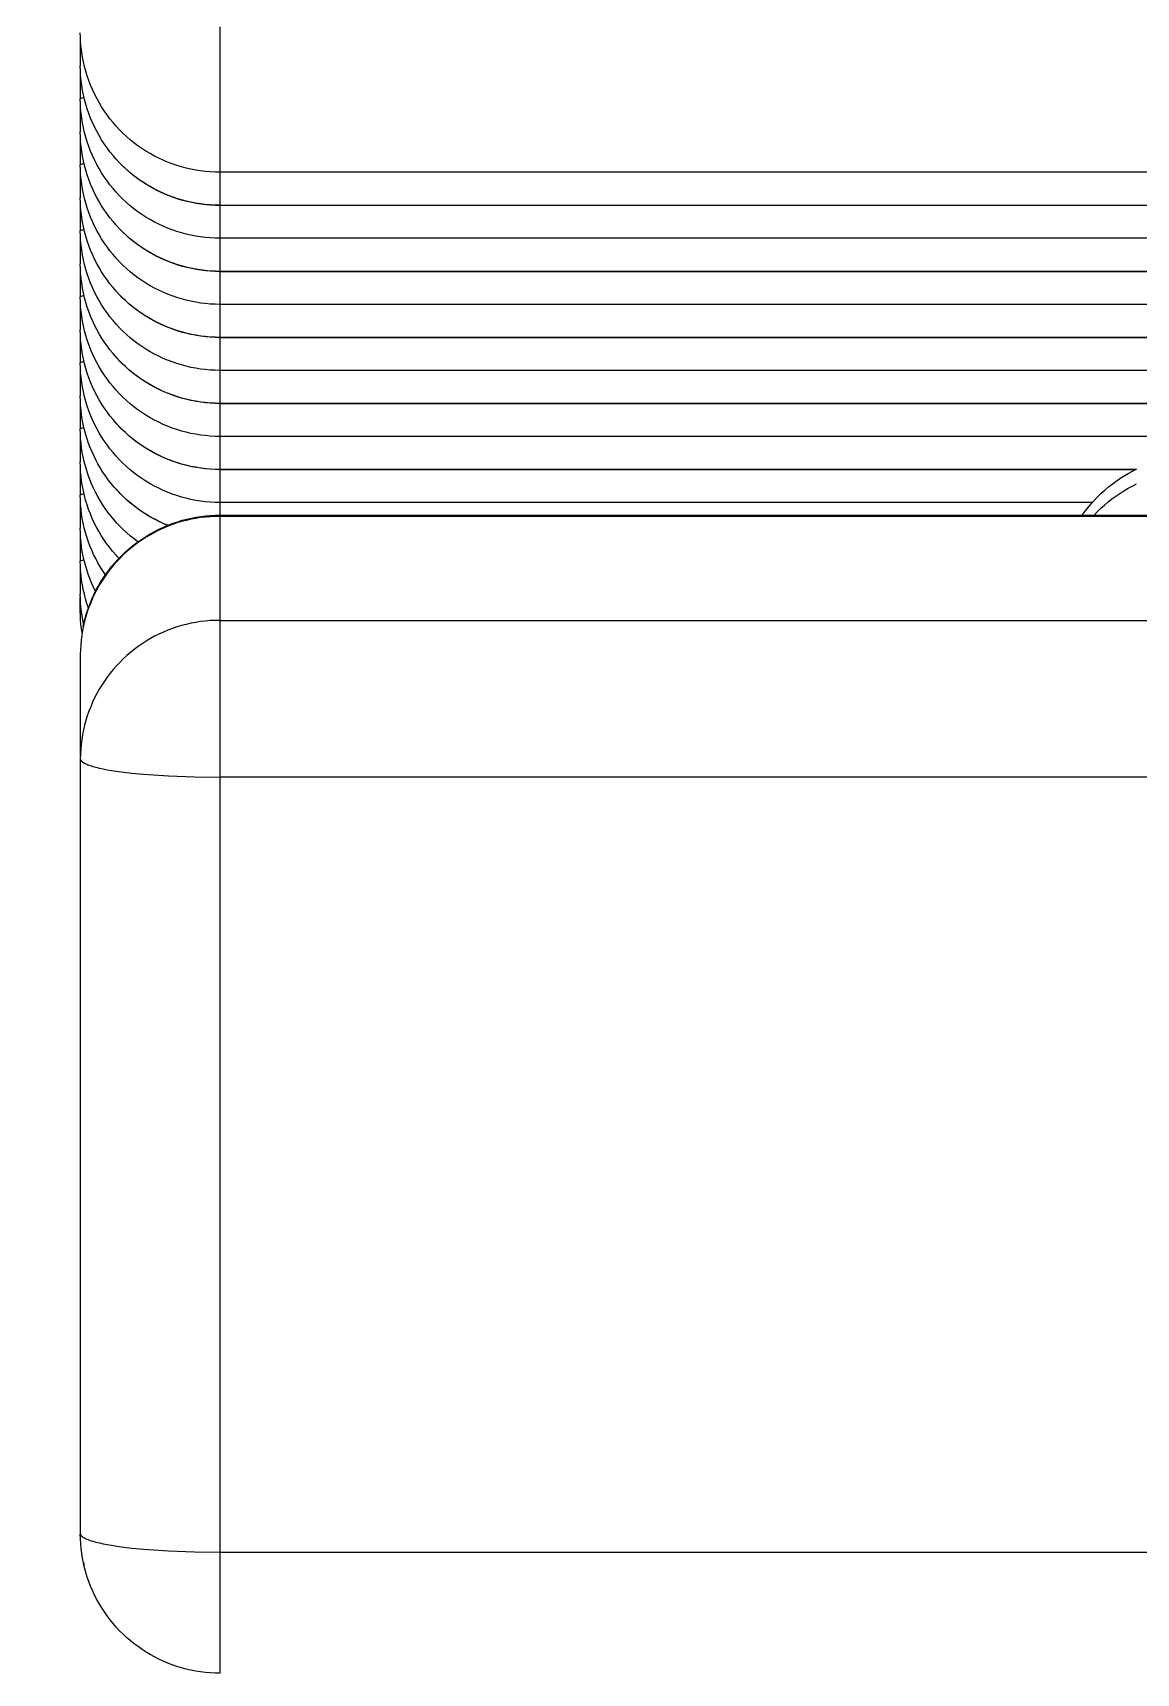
# Model space of a CAD drawing. Header units: millimetres. Extents: x -30 to 4992, y -440 to 3111.
# Drawn here: x 141.3 to 180.8, y 3018.9 to 3077.7 of the extents above; entities that cross this region are included whole.
import ezdxf

# ---------------------------------------------------------------- set-up
doc = ezdxf.new("R2010")
doc.units = ezdxf.units.MM
doc.layers.add('ZANO_R', color=7, linetype='Continuous', lineweight=0)
doc.layers.add('ZANO_W', color=1, linetype='Continuous', lineweight=0)
doc.styles.add('Arial', font='arial.ttf')
doc.styles.get("Standard").update_dxf_attribs({"font": 'ARIALUNI.TTF'})
doc.dimstyles.new('pl i ang', dxfattribs={"dimtxt": 50, "dimasz": 50, "dimexe": 1.25, "dimexo": 0.625, "dimgap": 10, "dimtad": 1, "dimtoh": 1, "dimtxsty": 'Standard', "dimcen": 2.5, "dimclrd": 1, "dimclre": 1, "dimclrt": 1, "dimadec": 0, "dimazin": 0, "dimtfac": 1, "dimtmove": 0, "dimatfit": 3, "dimfxl": 1, "dimarcsym": 1})

# ---------------------------------------------------------------- blocks, each defined once
blk = doc.blocks.new('*D387')
at = {"layer": 'ZANO_W', "color": 1, "lineweight": -2}
for p, q in [((138.933, 3110.679), (111.727, 3110.679)), ((121.727, 3070.679), (121.727, 2690.869)), ((141.925, 2650.869), (111.727, 2650.869))]:
    blk.add_line(p, q, dxfattribs=at)
at = {"layer": 'ZANO_W', "color": 1}
for points in [[(128.394, 3070.679), (115.06, 3070.679), (121.727, 3110.679)], [(115.06, 2690.869), (128.394, 2690.869), (121.727, 2650.869)]]:
    blk.add_solid(points, dxfattribs=at)
at = {"layer": 'ZANO_W', "color": 1, "insert": (91.304, 2880.774), "char_height": 40, "attachment_point": 5, "rotation": 90, "style": 'Arial'}
blk.add_mtext('460', dxfattribs=at)

msp = doc.modelspace()

# ---------------------------------------------------------------- linework, layer by layer
at = {"layer": 'ZANO_R'}
for p, q in [((148.016, 3077.861), (148.016, 3072.654)), ((143.019, 3077.476), (143.016, 3077.65)), ((143.016, 3077.539), (143.016, 3076.468)), ((143.028, 3077.301), (143.019, 3077.476)), ((143.043, 3077.128), (143.028, 3077.301)), ((143.065, 3076.954), (143.043, 3077.128)), ((143.092, 3076.782), (143.065, 3076.954)), ((143.126, 3076.611), (143.092, 3076.782)), ((143.019, 3076.293), (143.016, 3076.468)), ((143.016, 3076.357), (143.016, 3075.29)), ((143.016, 3076.349), (143.016, 3075.29)), ((143.028, 3076.119), (143.019, 3076.293)), ((143.043, 3075.945), (143.028, 3076.119)), ((143.165, 3076.441), (143.126, 3076.611)), ((143.21, 3076.273), (143.165, 3076.441)), ((143.261, 3076.106), (143.21, 3076.273)), ((143.318, 3075.941), (143.261, 3076.106)), ((143.065, 3075.772), (143.043, 3075.945)), ((143.092, 3075.6), (143.065, 3075.772)), ((143.126, 3075.429), (143.092, 3075.6)), ((143.381, 3075.778), (143.318, 3075.941)), ((143.449, 3075.617), (143.381, 3075.778)), ((143.523, 3075.459), (143.449, 3075.617)), ((143.146, 3075.333), (143.016, 3075.285)), ((143.019, 3075.111), (143.016, 3075.285)), ((143.016, 3075.174), (143.016, 3074.103)), ((143.028, 3074.937), (143.019, 3075.111)), ((143.043, 3074.763), (143.028, 3074.937)), ((143.165, 3075.259), (143.126, 3075.429)), ((143.21, 3075.09), (143.165, 3075.259)), ((143.261, 3074.923), (143.21, 3075.09)), ((143.318, 3074.758), (143.261, 3074.923)), ((143.602, 3075.304), (143.523, 3075.459)), ((143.687, 3075.151), (143.602, 3075.304)), ((143.776, 3075.002), (143.687, 3075.151)), ((143.872, 3074.856), (143.776, 3075.002)), ((143.065, 3074.59), (143.043, 3074.763)), ((143.092, 3074.417), (143.065, 3074.59)), ((143.126, 3074.246), (143.092, 3074.417)), ((143.381, 3074.596), (143.318, 3074.758)), ((143.449, 3074.435), (143.381, 3074.596)), ((143.523, 3074.277), (143.449, 3074.435)), ((143.972, 3074.713), (143.872, 3074.856)), ((144.077, 3074.574), (143.972, 3074.713)), ((144.187, 3074.438), (144.077, 3074.574)), ((144.301, 3074.306), (144.187, 3074.438)), ((144.42, 3074.179), (144.301, 3074.306)), ((143.019, 3073.928), (143.016, 3074.103)), ((143.016, 3073.992), (143.016, 3072.925)), ((143.016, 3073.985), (143.016, 3072.925)), ((143.028, 3073.754), (143.019, 3073.928)), ((143.043, 3073.58), (143.028, 3073.754)), ((143.165, 3074.076), (143.126, 3074.246)), ((143.21, 3073.908), (143.165, 3074.076)), ((143.261, 3073.741), (143.21, 3073.908)), ((143.318, 3073.576), (143.261, 3073.741)), ((143.602, 3074.122), (143.523, 3074.277)), ((143.687, 3073.969), (143.602, 3074.122)), ((143.776, 3073.82), (143.687, 3073.969)), ((143.872, 3073.673), (143.776, 3073.82)), ((144.544, 3074.056), (144.42, 3074.179)), ((144.671, 3073.937), (144.544, 3074.056)), ((144.803, 3073.822), (144.671, 3073.937)), ((144.938, 3073.713), (144.803, 3073.822)), ((143.065, 3073.407), (143.043, 3073.58)), ((143.092, 3073.235), (143.065, 3073.407)), ((143.126, 3073.064), (143.092, 3073.235)), ((143.381, 3073.413), (143.318, 3073.576)), ((143.449, 3073.253), (143.381, 3073.413)), ((143.523, 3073.095), (143.449, 3073.253)), ((143.972, 3073.53), (143.872, 3073.673)), ((144.077, 3073.391), (143.972, 3073.53)), ((144.187, 3073.256), (144.077, 3073.391)), ((144.301, 3073.124), (144.187, 3073.256)), ((145.078, 3073.608), (144.938, 3073.713)), ((145.221, 3073.508), (145.078, 3073.608)), ((145.367, 3073.413), (145.221, 3073.508)), ((145.517, 3073.323), (145.367, 3073.413)), ((145.669, 3073.238), (145.517, 3073.323)), ((145.825, 3073.159), (145.669, 3073.238)), ((145.983, 3073.086), (145.825, 3073.159)), ((143.146, 3072.968), (143.016, 3072.921)), ((143.019, 3072.746), (143.016, 3072.921)), ((143.016, 3072.81), (143.016, 3071.738)), ((143.028, 3072.572), (143.019, 3072.746)), ((143.043, 3072.398), (143.028, 3072.572)), ((143.165, 3072.894), (143.126, 3073.064)), ((143.21, 3072.725), (143.165, 3072.894)), ((143.261, 3072.559), (143.21, 3072.725)), ((143.318, 3072.394), (143.261, 3072.559)), ((143.602, 3072.939), (143.523, 3073.095)), ((143.687, 3072.787), (143.602, 3072.939)), ((143.776, 3072.637), (143.687, 3072.787)), ((143.872, 3072.491), (143.776, 3072.637)), ((144.42, 3072.997), (144.301, 3073.124)), ((144.354, 3073.063), (144.301, 3073.121)), ((144.507, 3072.906), (144.388, 3073.026)), ((144.544, 3072.873), (144.42, 3072.997)), ((144.629, 3072.789), (144.507, 3072.906)), ((144.671, 3072.754), (144.544, 3072.873)), ((144.756, 3072.677), (144.629, 3072.789)), ((144.803, 3072.64), (144.671, 3072.754)), ((144.886, 3072.569), (144.756, 3072.677)), ((144.938, 3072.53), (144.803, 3072.64)), ((145.019, 3072.465), (144.886, 3072.569)), ((146.144, 3073.018), (145.983, 3073.086)), ((146.306, 3072.955), (146.144, 3073.018)), ((146.471, 3072.898), (146.306, 3072.955)), ((146.638, 3072.847), (146.471, 3072.898)), ((146.807, 3072.802), (146.638, 3072.847)), ((146.977, 3072.763), (146.807, 3072.802)), ((147.148, 3072.73), (146.977, 3072.763)), ((147.32, 3072.703), (147.148, 3072.73)), ((147.493, 3072.682), (147.32, 3072.703)), ((147.667, 3072.666), (147.493, 3072.682)), ((147.841, 3072.657), (147.667, 3072.666)), ((148.016, 3072.654), (147.841, 3072.657)), ((148.016, 3072.654), (148.016, 3071.472)), ((1938.016, 3072.654), (148.016, 3072.654)), ((143.065, 3072.225), (143.043, 3072.398)), ((143.092, 3072.053), (143.065, 3072.225)), ((143.126, 3071.881), (143.092, 3072.053)), ((143.381, 3072.231), (143.318, 3072.394)), ((143.449, 3072.07), (143.381, 3072.231)), ((143.523, 3071.912), (143.449, 3072.07)), ((143.972, 3072.348), (143.872, 3072.491)), ((144.077, 3072.209), (143.972, 3072.348)), ((144.187, 3072.073), (144.077, 3072.209)), ((144.301, 3071.942), (144.187, 3072.073)), ((145.078, 3072.425), (144.938, 3072.53)), ((145.156, 3072.366), (145.019, 3072.465)), ((145.221, 3072.325), (145.078, 3072.425)), ((145.297, 3072.272), (145.156, 3072.366)), ((145.367, 3072.23), (145.221, 3072.325)), ((145.44, 3072.182), (145.297, 3072.272)), ((145.517, 3072.141), (145.367, 3072.23)), ((145.587, 3072.097), (145.44, 3072.182)), ((145.669, 3072.056), (145.517, 3072.141)), ((145.736, 3072.018), (145.587, 3072.097)), ((145.825, 3071.977), (145.669, 3072.056)), ((145.888, 3071.943), (145.736, 3072.018)), ((145.983, 3071.903), (145.825, 3071.977)), ((143.019, 3071.564), (143.016, 3071.738)), ((143.016, 3071.627), (143.016, 3070.56)), ((143.016, 3071.62), (143.016, 3070.56)), ((143.028, 3071.39), (143.019, 3071.564)), ((143.043, 3071.216), (143.028, 3071.39)), ((143.165, 3071.712), (143.126, 3071.881)), ((143.21, 3071.543), (143.165, 3071.712)), ((143.261, 3071.376), (143.21, 3071.543)), ((143.318, 3071.211), (143.261, 3071.376)), ((143.602, 3071.757), (143.523, 3071.912)), ((143.687, 3071.604), (143.602, 3071.757)), ((143.776, 3071.455), (143.687, 3071.604)), ((143.872, 3071.309), (143.776, 3071.455)), ((144.42, 3071.814), (144.301, 3071.942)), ((144.544, 3071.691), (144.42, 3071.814)), ((144.671, 3071.572), (144.544, 3071.691)), ((144.803, 3071.458), (144.671, 3071.572)), ((144.938, 3071.348), (144.803, 3071.458)), ((146.042, 3071.874), (145.888, 3071.943)), ((146.144, 3071.835), (145.983, 3071.903)), ((146.198, 3071.81), (146.042, 3071.874)), ((146.306, 3071.773), (146.144, 3071.835)), ((146.357, 3071.751), (146.198, 3071.81)), ((146.471, 3071.716), (146.306, 3071.773)), ((146.517, 3071.698), (146.357, 3071.751)), ((146.638, 3071.665), (146.471, 3071.716)), ((146.679, 3071.65), (146.517, 3071.698)), ((146.807, 3071.62), (146.638, 3071.665)), ((146.843, 3071.607), (146.679, 3071.65)), ((146.977, 3071.581), (146.807, 3071.62)), ((147.008, 3071.57), (146.843, 3071.607)), ((147.148, 3071.548), (146.977, 3071.581)), ((147.174, 3071.539), (147.008, 3071.57)), ((147.32, 3071.52), (147.148, 3071.548)), ((147.341, 3071.513), (147.174, 3071.539)), ((147.493, 3071.499), (147.32, 3071.52)), ((147.509, 3071.493), (147.341, 3071.513)), ((147.667, 3071.484), (147.493, 3071.499)), ((147.678, 3071.479), (147.509, 3071.493)), ((147.841, 3071.475), (147.667, 3071.484)), ((147.847, 3071.47), (147.678, 3071.479)), ((148.016, 3071.472), (147.841, 3071.475)), ((148.016, 3071.468), (147.847, 3071.47)), ((148.016, 3071.472), (148.016, 3071.469)), ((148.016, 3071.472), (203.016, 3071.472)), ((148.016, 3071.469), (148.016, 3070.29)), ((203.016, 3071.468), (148.016, 3071.468)), ((143.065, 3071.043), (143.043, 3071.216)), ((143.092, 3070.87), (143.065, 3071.043)), ((143.126, 3070.699), (143.092, 3070.87)), ((143.381, 3071.048), (143.318, 3071.211)), ((143.449, 3070.888), (143.381, 3071.048)), ((143.523, 3070.73), (143.449, 3070.888)), ((143.972, 3071.166), (143.872, 3071.309)), ((144.077, 3071.026), (143.972, 3071.166)), ((144.187, 3070.891), (144.077, 3071.026)), ((144.301, 3070.759), (144.187, 3070.891)), ((145.078, 3071.243), (144.938, 3071.348)), ((145.221, 3071.143), (145.078, 3071.243)), ((145.367, 3071.048), (145.221, 3071.143)), ((145.517, 3070.958), (145.367, 3071.048)), ((145.669, 3070.874), (145.517, 3070.958)), ((145.825, 3070.795), (145.669, 3070.874)), ((145.983, 3070.721), (145.825, 3070.795)), ((143.146, 3070.604), (143.016, 3070.556)), ((143.019, 3070.381), (143.016, 3070.556)), ((143.016, 3070.445), (143.016, 3069.373)), ((143.028, 3070.207), (143.019, 3070.381)), ((143.043, 3070.033), (143.028, 3070.207)), ((143.165, 3070.529), (143.126, 3070.699)), ((143.21, 3070.361), (143.165, 3070.529)), ((143.261, 3070.194), (143.21, 3070.361)), ((143.318, 3070.029), (143.261, 3070.194)), ((143.602, 3070.574), (143.523, 3070.73)), ((143.687, 3070.422), (143.602, 3070.574)), ((143.776, 3070.272), (143.687, 3070.422)), ((143.872, 3070.126), (143.776, 3070.272)), ((144.42, 3070.632), (144.301, 3070.759)), ((144.354, 3070.698), (144.301, 3070.757)), ((144.507, 3070.541), (144.388, 3070.662)), ((144.544, 3070.508), (144.42, 3070.632)), ((144.629, 3070.424), (144.507, 3070.541)), ((144.671, 3070.39), (144.544, 3070.508)), ((144.756, 3070.312), (144.629, 3070.424)), ((144.803, 3070.275), (144.671, 3070.39)), ((144.886, 3070.204), (144.756, 3070.312)), ((144.938, 3070.165), (144.803, 3070.275)), ((145.019, 3070.1), (144.886, 3070.204)), ((146.144, 3070.653), (145.983, 3070.721)), ((146.306, 3070.59), (146.144, 3070.653)), ((146.471, 3070.534), (146.306, 3070.59)), ((146.638, 3070.483), (146.471, 3070.534)), ((146.807, 3070.438), (146.638, 3070.483)), ((146.977, 3070.398), (146.807, 3070.438)), ((147.148, 3070.365), (146.977, 3070.398)), ((147.32, 3070.338), (147.148, 3070.365)), ((147.493, 3070.317), (147.32, 3070.338)), ((147.667, 3070.302), (147.493, 3070.317)), ((147.841, 3070.293), (147.667, 3070.302)), ((148.016, 3070.29), (147.841, 3070.293)), ((148.016, 3070.29), (148.016, 3069.107)), ((203.016, 3070.29), (148.016, 3070.29)), ((143.065, 3069.86), (143.043, 3070.033)), ((143.092, 3069.688), (143.065, 3069.86)), ((143.126, 3069.517), (143.092, 3069.688)), ((143.381, 3069.866), (143.318, 3070.029)), ((143.449, 3069.706), (143.381, 3069.866)), ((143.523, 3069.548), (143.449, 3069.706)), ((143.972, 3069.983), (143.872, 3070.126)), ((144.077, 3069.844), (143.972, 3069.983)), ((144.187, 3069.709), (144.077, 3069.844)), ((144.301, 3069.577), (144.187, 3069.709)), ((145.078, 3070.061), (144.938, 3070.165)), ((145.156, 3070.001), (145.019, 3070.1)), ((145.221, 3069.961), (145.078, 3070.061)), ((145.297, 3069.907), (145.156, 3070.001)), ((145.367, 3069.866), (145.221, 3069.961)), ((145.44, 3069.817), (145.297, 3069.907)), ((145.517, 3069.776), (145.367, 3069.866)), ((145.587, 3069.733), (145.44, 3069.817)), ((145.669, 3069.691), (145.517, 3069.776)), ((145.736, 3069.653), (145.587, 3069.733)), ((145.825, 3069.612), (145.669, 3069.691)), ((145.888, 3069.578), (145.736, 3069.653)), ((145.983, 3069.539), (145.825, 3069.612)), ((143.019, 3069.199), (143.016, 3069.373)), ((143.016, 3069.263), (143.016, 3068.196)), ((143.016, 3069.255), (143.016, 3068.196)), ((143.028, 3069.025), (143.019, 3069.199)), ((143.043, 3068.851), (143.028, 3069.025)), ((143.165, 3069.347), (143.126, 3069.517)), ((143.21, 3069.178), (143.165, 3069.347)), ((143.261, 3069.012), (143.21, 3069.178)), ((143.602, 3069.392), (143.523, 3069.548)), ((143.687, 3069.24), (143.602, 3069.392)), ((143.776, 3069.09), (143.687, 3069.24)), ((143.872, 3068.944), (143.776, 3069.09)), ((144.42, 3069.449), (144.301, 3069.577)), ((144.544, 3069.326), (144.42, 3069.449)), ((144.671, 3069.207), (144.544, 3069.326)), ((144.803, 3069.093), (144.671, 3069.207)), ((144.938, 3068.983), (144.803, 3069.093)), ((146.042, 3069.509), (145.888, 3069.578)), ((146.144, 3069.47), (145.983, 3069.539)), ((146.198, 3069.445), (146.042, 3069.509)), ((146.306, 3069.408), (146.144, 3069.47)), ((146.357, 3069.386), (146.198, 3069.445)), ((146.471, 3069.351), (146.306, 3069.408)), ((146.517, 3069.333), (146.357, 3069.386)), ((146.638, 3069.3), (146.471, 3069.351)), ((146.679, 3069.285), (146.517, 3069.333)), ((146.807, 3069.255), (146.638, 3069.3)), ((146.843, 3069.242), (146.679, 3069.285)), ((146.977, 3069.216), (146.807, 3069.255)), ((147.008, 3069.205), (146.843, 3069.242)), ((147.148, 3069.183), (146.977, 3069.216)), ((147.174, 3069.174), (147.008, 3069.205)), ((147.32, 3069.156), (147.148, 3069.183)), ((147.341, 3069.149), (147.174, 3069.174)), ((147.493, 3069.135), (147.32, 3069.156)), ((147.509, 3069.129), (147.341, 3069.149)), ((147.667, 3069.119), (147.493, 3069.135)), ((147.678, 3069.114), (147.509, 3069.129)), ((147.841, 3069.11), (147.667, 3069.119)), ((147.847, 3069.106), (147.678, 3069.114)), ((148.016, 3069.107), (147.841, 3069.11)), ((148.016, 3069.103), (147.847, 3069.106)), ((148.016, 3069.107), (148.016, 3069.104)), ((148.016, 3069.107), (203.016, 3069.107)), ((148.016, 3069.104), (148.016, 3067.925)), ((203.016, 3069.103), (148.016, 3069.103)), ((143.065, 3068.678), (143.043, 3068.851)), ((143.092, 3068.506), (143.065, 3068.678)), ((143.126, 3068.334), (143.092, 3068.506)), ((143.318, 3068.847), (143.261, 3069.012)), ((143.381, 3068.684), (143.318, 3068.847)), ((143.449, 3068.523), (143.381, 3068.684)), ((143.523, 3068.365), (143.449, 3068.523)), ((143.972, 3068.801), (143.872, 3068.944)), ((144.077, 3068.662), (143.972, 3068.801)), ((144.187, 3068.526), (144.077, 3068.662)), ((144.301, 3068.395), (144.187, 3068.526)), ((145.078, 3068.878), (144.938, 3068.983)), ((145.221, 3068.778), (145.078, 3068.878)), ((145.367, 3068.683), (145.221, 3068.778)), ((145.517, 3068.593), (145.367, 3068.683)), ((145.669, 3068.509), (145.517, 3068.593)), ((145.825, 3068.43), (145.669, 3068.509)), ((145.983, 3068.356), (145.825, 3068.43)), ((143.146, 3068.239), (143.016, 3068.191)), ((143.019, 3068.017), (143.016, 3068.191)), ((143.016, 3068.08), (143.016, 3067.009)), ((143.028, 3067.842), (143.019, 3068.017)), ((143.043, 3067.669), (143.028, 3067.842)), ((143.165, 3068.164), (143.126, 3068.334)), ((143.21, 3067.996), (143.165, 3068.164)), ((143.261, 3067.829), (143.21, 3067.996)), ((143.602, 3068.21), (143.523, 3068.365)), ((143.687, 3068.057), (143.602, 3068.21)), ((143.776, 3067.908), (143.687, 3068.057)), ((143.872, 3067.761), (143.776, 3067.908)), ((144.42, 3068.267), (144.301, 3068.395)), ((144.354, 3068.333), (144.301, 3068.392)), ((144.507, 3068.176), (144.388, 3068.297)), ((144.544, 3068.144), (144.42, 3068.267)), ((144.629, 3068.06), (144.507, 3068.176)), ((144.671, 3068.025), (144.544, 3068.144)), ((144.756, 3067.947), (144.629, 3068.06)), ((144.803, 3067.91), (144.671, 3068.025)), ((144.886, 3067.839), (144.756, 3067.947)), ((144.938, 3067.801), (144.803, 3067.91)), ((146.144, 3068.288), (145.983, 3068.356)), ((146.306, 3068.226), (146.144, 3068.288)), ((146.471, 3068.169), (146.306, 3068.226)), ((146.638, 3068.118), (146.471, 3068.169)), ((146.807, 3068.073), (146.638, 3068.118)), ((146.977, 3068.034), (146.807, 3068.073)), ((147.148, 3068.001), (146.977, 3068.034)), ((147.32, 3067.973), (147.148, 3068.001)), ((147.493, 3067.952), (147.32, 3067.973)), ((147.667, 3067.937), (147.493, 3067.952)), ((147.841, 3067.928), (147.667, 3067.937)), ((148.016, 3067.925), (147.841, 3067.928)), ((148.016, 3067.925), (148.016, 3066.743)), ((203.016, 3067.925), (148.016, 3067.925)), ((143.065, 3067.496), (143.043, 3067.669)), ((143.092, 3067.323), (143.065, 3067.496)), ((143.126, 3067.152), (143.092, 3067.323)), ((143.318, 3067.664), (143.261, 3067.829)), ((143.381, 3067.501), (143.318, 3067.664)), ((143.449, 3067.341), (143.381, 3067.501)), ((143.523, 3067.183), (143.449, 3067.341)), ((143.972, 3067.619), (143.872, 3067.761)), ((144.077, 3067.479), (143.972, 3067.619)), ((144.187, 3067.344), (144.077, 3067.479)), ((144.301, 3067.212), (144.187, 3067.344)), ((145.019, 3067.736), (144.886, 3067.839)), ((145.078, 3067.696), (144.938, 3067.801)), ((145.156, 3067.636), (145.019, 3067.736)), ((145.221, 3067.596), (145.078, 3067.696)), ((145.297, 3067.542), (145.156, 3067.636)), ((145.367, 3067.501), (145.221, 3067.596)), ((145.44, 3067.453), (145.297, 3067.542)), ((145.517, 3067.411), (145.367, 3067.501)), ((145.587, 3067.368), (145.44, 3067.453)), ((145.669, 3067.327), (145.517, 3067.411)), ((145.736, 3067.288), (145.587, 3067.368)), ((145.825, 3067.247), (145.669, 3067.327)), ((145.888, 3067.214), (145.736, 3067.288)), ((143.019, 3066.834), (143.016, 3067.009)), ((143.016, 3066.898), (143.016, 3065.831)), ((143.016, 3066.891), (143.016, 3065.831)), ((143.028, 3066.66), (143.019, 3066.834)), ((143.165, 3066.982), (143.126, 3067.152)), ((143.21, 3066.814), (143.165, 3066.982)), ((143.261, 3066.647), (143.21, 3066.814)), ((143.602, 3067.027), (143.523, 3067.183)), ((143.687, 3066.875), (143.602, 3067.027)), ((143.776, 3066.725), (143.687, 3066.875)), ((143.872, 3066.579), (143.776, 3066.725)), ((144.42, 3067.085), (144.301, 3067.212)), ((144.544, 3066.961), (144.42, 3067.085)), ((144.671, 3066.842), (144.544, 3066.961)), ((144.803, 3066.728), (144.671, 3066.842)), ((144.938, 3066.618), (144.803, 3066.728)), ((145.983, 3067.174), (145.825, 3067.247)), ((146.042, 3067.144), (145.888, 3067.214)), ((146.144, 3067.106), (145.983, 3067.174)), ((146.198, 3067.08), (146.042, 3067.144)), ((146.306, 3067.043), (146.144, 3067.106)), ((146.357, 3067.021), (146.198, 3067.08)), ((146.471, 3066.987), (146.306, 3067.043)), ((146.517, 3066.968), (146.357, 3067.021)), ((146.638, 3066.936), (146.471, 3066.987)), ((146.679, 3066.92), (146.517, 3066.968)), ((146.807, 3066.891), (146.638, 3066.936)), ((146.843, 3066.878), (146.679, 3066.92)), ((146.977, 3066.851), (146.807, 3066.891)), ((147.008, 3066.841), (146.843, 3066.878)), ((147.148, 3066.818), (146.977, 3066.851)), ((147.174, 3066.809), (147.008, 3066.841)), ((147.32, 3066.791), (147.148, 3066.818)), ((147.341, 3066.784), (147.174, 3066.809)), ((147.493, 3066.77), (147.32, 3066.791)), ((147.509, 3066.764), (147.341, 3066.784)), ((147.667, 3066.755), (147.493, 3066.77)), ((147.678, 3066.75), (147.509, 3066.764)), ((147.841, 3066.746), (147.667, 3066.755)), ((147.847, 3066.741), (147.678, 3066.75)), ((148.016, 3066.743), (147.841, 3066.746)), ((148.016, 3066.738), (147.847, 3066.741)), ((148.016, 3066.743), (148.016, 3066.74)), ((148.016, 3066.743), (203.016, 3066.743)), ((148.016, 3066.74), (148.016, 3065.56)), ((203.016, 3066.738), (148.016, 3066.738)), ((143.043, 3066.486), (143.028, 3066.66)), ((143.065, 3066.313), (143.043, 3066.486)), ((143.092, 3066.141), (143.065, 3066.313)), ((143.126, 3065.97), (143.092, 3066.141)), ((143.318, 3066.482), (143.261, 3066.647)), ((143.381, 3066.319), (143.318, 3066.482)), ((143.449, 3066.158), (143.381, 3066.319)), ((143.523, 3066), (143.449, 3066.158)), ((143.972, 3066.436), (143.872, 3066.579)), ((144.077, 3066.297), (143.972, 3066.436)), ((144.187, 3066.161), (144.077, 3066.297)), ((144.301, 3066.03), (144.187, 3066.161)), ((145.078, 3066.513), (144.938, 3066.618)), ((145.221, 3066.413), (145.078, 3066.513)), ((145.367, 3066.318), (145.221, 3066.413)), ((145.517, 3066.229), (145.367, 3066.318)), ((145.669, 3066.144), (145.517, 3066.229)), ((145.825, 3066.065), (145.669, 3066.144)), ((143.146, 3065.874), (143.016, 3065.826)), ((143.019, 3065.652), (143.016, 3065.826)), ((143.016, 3065.715), (143.016, 3064.644)), ((143.028, 3065.478), (143.019, 3065.652)), ((143.165, 3065.8), (143.126, 3065.97)), ((143.21, 3065.631), (143.165, 3065.8)), ((143.261, 3065.464), (143.21, 3065.631)), ((143.602, 3065.845), (143.523, 3066)), ((143.687, 3065.692), (143.602, 3065.845)), ((143.776, 3065.543), (143.687, 3065.692)), ((143.872, 3065.397), (143.776, 3065.543)), ((144.42, 3065.902), (144.301, 3066.03)), ((144.354, 3065.968), (144.301, 3066.027)), ((144.507, 3065.812), (144.388, 3065.932)), ((144.544, 3065.779), (144.42, 3065.902)), ((144.629, 3065.695), (144.507, 3065.812)), ((144.671, 3065.66), (144.544, 3065.779)), ((144.756, 3065.582), (144.629, 3065.695)), ((144.803, 3065.546), (144.671, 3065.66)), ((144.886, 3065.474), (144.756, 3065.582)), ((144.938, 3065.436), (144.803, 3065.546)), ((145.983, 3065.991), (145.825, 3066.065)), ((146.144, 3065.923), (145.983, 3065.991)), ((146.306, 3065.861), (146.144, 3065.923)), ((146.471, 3065.804), (146.306, 3065.861)), ((146.638, 3065.753), (146.471, 3065.804)), ((146.807, 3065.708), (146.638, 3065.753)), ((146.977, 3065.669), (146.807, 3065.708)), ((147.148, 3065.636), (146.977, 3065.669)), ((147.32, 3065.609), (147.148, 3065.636)), ((147.493, 3065.587), (147.32, 3065.609)), ((147.667, 3065.572), (147.493, 3065.587)), ((147.841, 3065.563), (147.667, 3065.572)), ((148.016, 3065.56), (147.841, 3065.563)), ((148.016, 3065.56), (148.016, 3064.378)), ((203.016, 3065.56), (148.016, 3065.56)), ((143.043, 3065.304), (143.028, 3065.478)), ((143.065, 3065.131), (143.043, 3065.304)), ((143.092, 3064.958), (143.065, 3065.131)), ((143.126, 3064.787), (143.092, 3064.958)), ((143.318, 3065.299), (143.261, 3065.464)), ((143.381, 3065.137), (143.318, 3065.299)), ((143.449, 3064.976), (143.381, 3065.137)), ((143.523, 3064.818), (143.449, 3064.976)), ((143.972, 3065.254), (143.872, 3065.397)), ((144.077, 3065.115), (143.972, 3065.254)), ((144.187, 3064.979), (144.077, 3065.115)), ((144.301, 3064.847), (144.187, 3064.979)), ((145.019, 3065.371), (144.886, 3065.474)), ((145.078, 3065.331), (144.938, 3065.436)), ((145.156, 3065.272), (145.019, 3065.371)), ((145.221, 3065.231), (145.078, 3065.331)), ((145.297, 3065.177), (145.156, 3065.272)), ((145.367, 3065.136), (145.221, 3065.231)), ((145.44, 3065.088), (145.297, 3065.177)), ((145.517, 3065.046), (145.367, 3065.136)), ((145.587, 3065.003), (145.44, 3065.088)), ((145.669, 3064.962), (145.517, 3065.046)), ((145.736, 3064.924), (145.587, 3065.003)), ((145.825, 3064.883), (145.669, 3064.962)), ((145.888, 3064.849), (145.736, 3064.924)), ((143.019, 3064.475), (143.016, 3064.644)), ((143.016, 3064.533), (143.016, 3063.466)), ((143.027, 3064.305), (143.019, 3064.475)), ((143.165, 3064.617), (143.126, 3064.787)), ((143.21, 3064.449), (143.165, 3064.617)), ((143.261, 3064.282), (143.21, 3064.449)), ((143.602, 3064.663), (143.523, 3064.818)), ((143.687, 3064.51), (143.602, 3064.663)), ((143.776, 3064.361), (143.687, 3064.51)), ((143.872, 3064.214), (143.776, 3064.361)), ((144.42, 3064.72), (144.301, 3064.847)), ((144.544, 3064.597), (144.42, 3064.72)), ((144.671, 3064.478), (144.544, 3064.597)), ((144.803, 3064.363), (144.671, 3064.478)), ((144.938, 3064.254), (144.803, 3064.363)), ((145.983, 3064.809), (145.825, 3064.883)), ((146.042, 3064.78), (145.888, 3064.849)), ((146.144, 3064.741), (145.983, 3064.809)), ((146.198, 3064.715), (146.042, 3064.78)), ((146.306, 3064.679), (146.144, 3064.741)), ((146.357, 3064.657), (146.198, 3064.715)), ((146.471, 3064.622), (146.306, 3064.679)), ((146.517, 3064.603), (146.357, 3064.657)), ((146.638, 3064.571), (146.471, 3064.622)), ((146.679, 3064.555), (146.517, 3064.603)), ((146.807, 3064.526), (146.638, 3064.571)), ((146.843, 3064.513), (146.679, 3064.555)), ((146.977, 3064.487), (146.807, 3064.526)), ((147.008, 3064.476), (146.843, 3064.513)), ((147.148, 3064.453), (146.977, 3064.487)), ((147.174, 3064.445), (147.008, 3064.476)), ((147.32, 3064.426), (147.148, 3064.453)), ((147.341, 3064.419), (147.174, 3064.445)), ((147.493, 3064.405), (147.32, 3064.426)), ((147.509, 3064.399), (147.341, 3064.419)), ((147.667, 3064.39), (147.493, 3064.405)), ((147.678, 3064.385), (147.509, 3064.399)), ((147.841, 3064.381), (147.667, 3064.39)), ((147.847, 3064.376), (147.678, 3064.385)), ((148.016, 3064.378), (147.841, 3064.381)), ((148.016, 3064.373), (147.847, 3064.376)), ((148.016, 3064.378), (148.016, 3064.375)), ((148.016, 3064.378), (203.016, 3064.378)), ((148.016, 3064.375), (148.016, 3063.196)), ((203.016, 3064.373), (148.016, 3064.373)), ((143.042, 3064.136), (143.027, 3064.305)), ((143.062, 3063.968), (143.042, 3064.136)), ((143.088, 3063.801), (143.062, 3063.968)), ((143.119, 3063.634), (143.088, 3063.801)), ((143.318, 3064.117), (143.261, 3064.282)), ((143.381, 3063.954), (143.318, 3064.117)), ((143.449, 3063.794), (143.381, 3063.954)), ((143.523, 3063.636), (143.449, 3063.794)), ((143.972, 3064.071), (143.872, 3064.214)), ((144.077, 3063.932), (143.972, 3064.071)), ((144.187, 3063.797), (144.077, 3063.932)), ((144.301, 3063.665), (144.187, 3063.797)), ((145.078, 3064.149), (144.938, 3064.254)), ((145.221, 3064.049), (145.078, 3064.149)), ((145.367, 3063.954), (145.221, 3064.049)), ((145.517, 3063.864), (145.367, 3063.954)), ((145.669, 3063.779), (145.517, 3063.864)), ((145.825, 3063.7), (145.669, 3063.779)), ((143.146, 3063.51), (143.016, 3063.462)), ((143.019, 3063.293), (143.016, 3063.462)), ((143.016, 3063.351), (143.016, 3062.279)), ((143.027, 3063.126), (143.019, 3063.293)), ((143.156, 3063.469), (143.119, 3063.634)), ((143.199, 3063.305), (143.156, 3063.469)), ((143.247, 3063.142), (143.199, 3063.305)), ((143.301, 3062.982), (143.247, 3063.142)), ((143.602, 3063.48), (143.523, 3063.636)), ((143.687, 3063.328), (143.602, 3063.48)), ((143.776, 3063.178), (143.687, 3063.328)), ((143.872, 3063.032), (143.776, 3063.178)), ((144.42, 3063.538), (144.301, 3063.665)), ((144.354, 3063.604), (144.301, 3063.662)), ((144.507, 3063.447), (144.388, 3063.567)), ((144.544, 3063.414), (144.42, 3063.538)), ((144.629, 3063.33), (144.507, 3063.447)), ((144.671, 3063.295), (144.544, 3063.414)), ((144.756, 3063.218), (144.629, 3063.33)), ((144.803, 3063.181), (144.671, 3063.295)), ((144.886, 3063.11), (144.756, 3063.218)), ((144.938, 3063.071), (144.803, 3063.181)), ((145.983, 3063.627), (145.825, 3063.7)), ((146.144, 3063.559), (145.983, 3063.627)), ((146.306, 3063.496), (146.144, 3063.559)), ((146.471, 3063.439), (146.306, 3063.496)), ((146.638, 3063.389), (146.471, 3063.439)), ((146.807, 3063.343), (146.638, 3063.389)), ((146.977, 3063.304), (146.807, 3063.343)), ((147.148, 3063.271), (146.977, 3063.304)), ((147.32, 3063.244), (147.148, 3063.271)), ((147.493, 3063.223), (147.32, 3063.244)), ((147.667, 3063.208), (147.493, 3063.223)), ((147.841, 3063.198), (147.667, 3063.208)), ((148.016, 3063.196), (147.841, 3063.198)), ((148.016, 3063.196), (148.016, 3062.013)), ((203.016, 3063.196), (148.016, 3063.196)), ((143.041, 3062.958), (143.027, 3063.126)), ((143.061, 3062.791), (143.041, 3062.958)), ((143.087, 3062.625), (143.061, 3062.791)), ((143.118, 3062.459), (143.087, 3062.625)), ((143.36, 3062.823), (143.301, 3062.982)), ((143.425, 3062.666), (143.36, 3062.823)), ((143.494, 3062.512), (143.425, 3062.666)), ((143.972, 3062.889), (143.872, 3063.032)), ((144.077, 3062.75), (143.972, 3062.889)), ((144.187, 3062.614), (144.077, 3062.75)), ((144.301, 3062.483), (144.187, 3062.614)), ((145.019, 3063.006), (144.886, 3063.11)), ((145.078, 3062.966), (144.938, 3063.071)), ((145.156, 3062.907), (145.019, 3063.006)), ((145.221, 3062.866), (145.078, 3062.966)), ((145.297, 3062.813), (145.156, 3062.907)), ((145.367, 3062.771), (145.221, 3062.866)), ((145.44, 3062.723), (145.297, 3062.813)), ((145.517, 3062.682), (145.367, 3062.771)), ((145.587, 3062.638), (145.44, 3062.723)), ((145.669, 3062.597), (145.517, 3062.682)), ((145.736, 3062.559), (145.587, 3062.638)), ((145.825, 3062.518), (145.669, 3062.597)), ((145.888, 3062.484), (145.736, 3062.559)), ((143.019, 3062.106), (143.016, 3062.279)), ((143.016, 3062.168), (143.016, 3061.102)), ((143.016, 3062.161), (143.016, 3061.102)), ((143.028, 3061.933), (143.019, 3062.106)), ((143.154, 3062.295), (143.118, 3062.459)), ((143.196, 3062.133), (143.154, 3062.295)), ((143.244, 3061.971), (143.196, 3062.133)), ((143.297, 3061.812), (143.244, 3061.971)), ((143.569, 3062.36), (143.494, 3062.512)), ((143.649, 3062.21), (143.569, 3062.36)), ((143.734, 3062.064), (143.649, 3062.21)), ((143.824, 3061.92), (143.734, 3062.064)), ((144.42, 3062.355), (144.301, 3062.483)), ((144.544, 3062.232), (144.42, 3062.355)), ((144.671, 3062.113), (144.544, 3062.232)), ((144.803, 3061.999), (144.671, 3062.113)), ((144.938, 3061.889), (144.803, 3061.999)), ((145.983, 3062.444), (145.825, 3062.518)), ((146.042, 3062.415), (145.888, 3062.484)), ((146.144, 3062.376), (145.983, 3062.444)), ((146.198, 3062.351), (146.042, 3062.415)), ((146.306, 3062.314), (146.144, 3062.376)), ((146.357, 3062.292), (146.198, 3062.351)), ((146.471, 3062.257), (146.306, 3062.314)), ((146.517, 3062.239), (146.357, 3062.292)), ((146.638, 3062.206), (146.471, 3062.257)), ((146.679, 3062.191), (146.517, 3062.239)), ((146.807, 3062.161), (146.638, 3062.206)), ((146.843, 3062.148), (146.679, 3062.191)), ((146.977, 3062.122), (146.807, 3062.161)), ((147.008, 3062.111), (146.843, 3062.148)), ((147.148, 3062.089), (146.977, 3062.122)), ((147.174, 3062.08), (147.008, 3062.111)), ((147.32, 3062.061), (147.148, 3062.089)), ((147.341, 3062.054), (147.174, 3062.08)), ((147.493, 3062.04), (147.32, 3062.061)), ((147.509, 3062.034), (147.341, 3062.054)), ((147.667, 3062.025), (147.493, 3062.04)), ((147.678, 3062.02), (147.509, 3062.034)), ((147.841, 3062.016), (147.667, 3062.025)), ((147.847, 3062.012), (147.678, 3062.02)), ((148.016, 3062.013), (147.841, 3062.016)), ((148.016, 3062.009), (147.847, 3062.012)), ((148.016, 3062.013), (148.016, 3062.01)), ((148.016, 3062.013), (180.814, 3062.013)), ((148.016, 3062.01), (148.016, 3060.831)), ((180.805, 3062.009), (148.016, 3062.009)), ((180.694, 3061.953), (180.849, 3062.03)), ((143.043, 3061.761), (143.028, 3061.933)), ((143.064, 3061.589), (143.043, 3061.761)), ((143.091, 3061.418), (143.064, 3061.589)), ((143.124, 3061.248), (143.091, 3061.418)), ((143.355, 3061.654), (143.297, 3061.812)), ((143.418, 3061.498), (143.355, 3061.654)), ((143.487, 3061.345), (143.418, 3061.498)), ((143.919, 3061.78), (143.824, 3061.92)), ((144.019, 3061.643), (143.919, 3061.78)), ((144.123, 3061.509), (144.019, 3061.643)), ((144.231, 3061.379), (144.123, 3061.509)), ((144.344, 3061.253), (144.231, 3061.379)), ((145.078, 3061.784), (144.938, 3061.889)), ((145.221, 3061.684), (145.078, 3061.784)), ((145.367, 3061.589), (145.221, 3061.684)), ((145.517, 3061.499), (145.367, 3061.589)), ((145.669, 3061.415), (145.517, 3061.499)), ((145.825, 3061.336), (145.669, 3061.415)), ((179.701, 3061.273), (179.833, 3061.384)), ((179.833, 3061.384), (179.968, 3061.491)), ((179.968, 3061.491), (180.107, 3061.593)), ((180.107, 3061.593), (180.249, 3061.691)), ((180.249, 3061.691), (180.394, 3061.783)), ((180.394, 3061.783), (180.543, 3061.871)), ((180.539, 3061.336), (180.691, 3061.419)), ((180.543, 3061.871), (180.694, 3061.953)), ((180.691, 3061.419), (180.845, 3061.496)), ((143.146, 3061.145), (143.016, 3061.097)), ((143.019, 3060.928), (143.016, 3061.097)), ((143.016, 3060.986), (143.016, 3059.914)), ((143.027, 3060.759), (143.019, 3060.928)), ((143.162, 3061.079), (143.124, 3061.248)), ((143.207, 3060.912), (143.162, 3061.079)), ((143.257, 3060.746), (143.207, 3060.912)), ((143.561, 3061.194), (143.487, 3061.345)), ((143.64, 3061.045), (143.561, 3061.194)), ((143.724, 3060.899), (143.64, 3061.045)), ((143.812, 3060.757), (143.724, 3060.899)), ((144.354, 3061.239), (144.301, 3061.298)), ((144.462, 3061.13), (144.344, 3061.253)), ((144.503, 3061.086), (144.388, 3061.203)), ((144.583, 3061.012), (144.462, 3061.13)), ((144.622, 3060.972), (144.503, 3061.086)), ((144.708, 3060.898), (144.583, 3061.012)), ((144.744, 3060.863), (144.622, 3060.972)), ((144.837, 3060.788), (144.708, 3060.898)), ((144.87, 3060.757), (144.744, 3060.863)), ((145.983, 3061.262), (145.825, 3061.336)), ((146.144, 3061.194), (145.983, 3061.262)), ((146.306, 3061.131), (146.144, 3061.194)), ((146.471, 3061.075), (146.306, 3061.131)), ((146.638, 3061.024), (146.471, 3061.075)), ((146.807, 3060.979), (146.638, 3061.024)), ((146.977, 3060.94), (146.807, 3060.979)), ((147.148, 3060.906), (146.977, 3060.94)), ((147.32, 3060.879), (147.148, 3060.906)), ((147.493, 3060.858), (147.32, 3060.879)), ((147.667, 3060.843), (147.493, 3060.858)), ((147.841, 3060.834), (147.667, 3060.843)), ((148.016, 3060.831), (147.841, 3060.834)), ((148.016, 3060.831), (148.016, 3060.374)), ((179.256, 3060.831), (148.016, 3060.831)), ((179.216, 3060.784), (179.331, 3060.912)), ((179.331, 3060.912), (179.45, 3061.037)), ((179.45, 3061.037), (179.574, 3061.157)), ((179.574, 3061.157), (179.701, 3061.273)), ((179.696, 3060.737), (179.828, 3060.849)), ((179.828, 3060.849), (179.963, 3060.956)), ((179.963, 3060.956), (180.102, 3061.059)), ((180.102, 3061.059), (180.245, 3061.156)), ((180.245, 3061.156), (180.39, 3061.249)), ((180.39, 3061.249), (180.539, 3061.336)), ((143.042, 3060.59), (143.027, 3060.759)), ((143.062, 3060.422), (143.042, 3060.59)), ((143.087, 3060.255), (143.062, 3060.422)), ((143.119, 3060.089), (143.087, 3060.255)), ((143.313, 3060.582), (143.257, 3060.746)), ((143.375, 3060.421), (143.313, 3060.582)), ((143.442, 3060.261), (143.375, 3060.421)), ((143.515, 3060.104), (143.442, 3060.261)), ((143.906, 3060.617), (143.812, 3060.757)), ((144.004, 3060.48), (143.906, 3060.617)), ((144.107, 3060.347), (144.004, 3060.48)), ((144.214, 3060.217), (144.107, 3060.347)), ((144.325, 3060.091), (144.214, 3060.217)), ((144.97, 3060.682), (144.837, 3060.788)), ((145, 3060.656), (144.87, 3060.757)), ((145.106, 3060.581), (144.97, 3060.682)), ((145.132, 3060.559), (145, 3060.656)), ((145.245, 3060.485), (145.106, 3060.581)), ((145.268, 3060.467), (145.132, 3060.559)), ((145.388, 3060.394), (145.245, 3060.485)), ((145.406, 3060.379), (145.268, 3060.467)), ((145.534, 3060.307), (145.388, 3060.394)), ((145.548, 3060.296), (145.406, 3060.379)), ((145.682, 3060.226), (145.534, 3060.307)), ((145.692, 3060.217), (145.548, 3060.296)), ((145.833, 3060.149), (145.682, 3060.226)), ((145.838, 3060.143), (145.692, 3060.217)), ((146.667, 3060.19), (146.832, 3060.234)), ((146.98, 3060.227), (146.811, 3060.189)), ((146.832, 3060.234), (146.999, 3060.271)), ((147.151, 3060.26), (146.98, 3060.227)), ((146.999, 3060.271), (147.166, 3060.303)), ((147.323, 3060.286), (147.151, 3060.26)), ((147.166, 3060.303), (147.335, 3060.329)), ((147.495, 3060.307), (147.323, 3060.286)), ((147.335, 3060.329), (147.505, 3060.35)), ((147.669, 3060.321), (147.495, 3060.307)), ((147.505, 3060.35), (147.675, 3060.364)), ((147.842, 3060.329), (147.669, 3060.321)), ((147.675, 3060.364), (147.845, 3060.373)), ((148.016, 3060.331), (147.842, 3060.329)), ((147.845, 3060.373), (148.016, 3060.376)), ((148.016, 3060.376), (203.016, 3060.376)), ((148.016, 3060.371), (148.016, 3060.374)), ((148.016, 3060.371), (148.016, 3060.331)), ((148.016, 3060.331), (148.016, 3056.608)), ((203.016, 3060.331), (148.016, 3060.331)), ((178.899, 3060.376), (179, 3060.515)), ((179, 3060.515), (179.106, 3060.652)), ((179.106, 3060.652), (179.216, 3060.784)), ((179.326, 3060.376), (179.445, 3060.501)), ((179.445, 3060.501), (179.569, 3060.621)), ((179.569, 3060.621), (179.696, 3060.737)), ((143.019, 3059.746), (143.016, 3059.914)), ((143.016, 3059.804), (143.016, 3058.737)), ((143.027, 3059.578), (143.019, 3059.746)), ((143.156, 3059.924), (143.119, 3060.089)), ((143.198, 3059.76), (143.156, 3059.924)), ((143.246, 3059.598), (143.198, 3059.76)), ((143.593, 3059.949), (143.515, 3060.104)), ((143.676, 3059.798), (143.593, 3059.949)), ((143.765, 3059.649), (143.676, 3059.798)), ((143.859, 3059.503), (143.765, 3059.649)), ((144.441, 3059.969), (144.325, 3060.091)), ((144.56, 3059.851), (144.441, 3059.969)), ((144.684, 3059.737), (144.56, 3059.851)), ((144.811, 3059.627), (144.684, 3059.737)), ((144.942, 3059.522), (144.811, 3059.627)), ((145.274, 3059.557), (145.418, 3059.648)), ((145.524, 3059.676), (145.375, 3059.587)), ((145.418, 3059.648), (145.565, 3059.734)), ((145.676, 3059.759), (145.524, 3059.676)), ((145.565, 3059.734), (145.716, 3059.815)), ((145.832, 3059.837), (145.676, 3059.759)), ((145.716, 3059.815), (145.868, 3059.891)), ((145.989, 3059.91), (145.832, 3059.837)), ((145.987, 3060.078), (145.833, 3060.149)), ((145.987, 3060.074), (145.838, 3060.143)), ((145.868, 3059.891), (146.024, 3059.962)), ((146.143, 3060.012), (145.987, 3060.078)), ((146.138, 3060.01), (145.987, 3060.074)), ((146.15, 3059.977), (145.989, 3059.91)), ((146.024, 3059.962), (146.182, 3060.027)), ((146.312, 3060.039), (146.15, 3059.977)), ((146.182, 3060.027), (146.341, 3060.087)), ((146.477, 3060.095), (146.312, 3060.039)), ((146.341, 3060.087), (146.503, 3060.142)), ((146.643, 3060.145), (146.477, 3060.095)), ((146.503, 3060.142), (146.667, 3060.19)), ((146.811, 3060.189), (146.643, 3060.145)), ((143.041, 3059.411), (143.027, 3059.578)), ((143.061, 3059.244), (143.041, 3059.411)), ((143.087, 3059.078), (143.061, 3059.244)), ((143.118, 3058.912), (143.087, 3059.078)), ((143.3, 3059.438), (143.246, 3059.598)), ((143.359, 3059.279), (143.3, 3059.438)), ((143.423, 3059.123), (143.359, 3059.279)), ((143.492, 3058.968), (143.423, 3059.123)), ((143.957, 3059.361), (143.859, 3059.503)), ((144.061, 3059.223), (143.957, 3059.361)), ((144.169, 3059.087), (144.061, 3059.223)), ((144.282, 3058.956), (144.169, 3059.087)), ((144.48, 3058.911), (144.603, 3059.03)), ((144.679, 3059.068), (144.552, 3058.95)), ((144.603, 3059.03), (144.73, 3059.144)), ((144.811, 3059.181), (144.679, 3059.068)), ((144.73, 3059.144), (144.86, 3059.254)), ((144.947, 3059.29), (144.811, 3059.181)), ((144.86, 3059.254), (144.995, 3059.36)), ((145.076, 3059.421), (144.942, 3059.522)), ((145.086, 3059.394), (144.947, 3059.29)), ((144.995, 3059.36), (145.132, 3059.461)), ((145.229, 3059.493), (145.086, 3059.394)), ((145.132, 3059.461), (145.274, 3059.557)), ((145.375, 3059.587), (145.229, 3059.493)), ((143.146, 3058.78), (143.016, 3058.732)), ((143.019, 3058.56), (143.016, 3058.732)), ((143.016, 3058.621), (143.016, 3057.55)), ((143.028, 3058.389), (143.019, 3058.56)), ((143.154, 3058.748), (143.118, 3058.912)), ((143.196, 3058.585), (143.154, 3058.748)), ((143.244, 3058.424), (143.196, 3058.585)), ((143.567, 3058.817), (143.492, 3058.968)), ((143.647, 3058.668), (143.567, 3058.817)), ((143.732, 3058.521), (143.647, 3058.668)), ((143.821, 3058.378), (143.732, 3058.521)), ((144.032, 3058.397), (144.137, 3058.531)), ((144.195, 3058.57), (144.085, 3058.436)), ((144.137, 3058.531), (144.247, 3058.662)), ((144.309, 3058.701), (144.195, 3058.57)), ((144.247, 3058.662), (144.362, 3058.789)), ((144.4, 3058.829), (144.282, 3058.956)), ((144.354, 3058.874), (144.301, 3058.933)), ((144.428, 3058.828), (144.309, 3058.701)), ((144.362, 3058.789), (144.48, 3058.911)), ((144.398, 3058.828), (144.388, 3058.838)), ((144.552, 3058.95), (144.428, 3058.828)), ((143.042, 3058.217), (143.028, 3058.389)), ((143.063, 3058.047), (143.042, 3058.217)), ((143.09, 3057.877), (143.063, 3058.047)), ((143.122, 3057.708), (143.09, 3057.877)), ((143.297, 3058.264), (143.244, 3058.424)), ((143.355, 3058.106), (143.297, 3058.264)), ((143.418, 3057.951), (143.355, 3058.106)), ((143.487, 3057.797), (143.418, 3057.951)), ((143.694, 3057.862), (143.609, 3057.71)), ((143.658, 3057.826), (143.744, 3057.974)), ((143.784, 3058.01), (143.694, 3057.862)), ((143.744, 3057.974), (143.835, 3058.118)), ((143.879, 3058.156), (143.784, 3058.01)), ((143.916, 3058.238), (143.821, 3058.378)), ((143.835, 3058.118), (143.931, 3058.259)), ((143.98, 3058.298), (143.879, 3058.156)), ((143.931, 3058.259), (144.032, 3058.397)), ((144.085, 3058.436), (143.98, 3058.298)), ((143.018, 3057.393), (143.016, 3057.55)), ((143.016, 3057.439), (143.016, 3056.952)), ((143.016, 3056.952), (143.016, 3057.432)), ((143.026, 3057.236), (143.018, 3057.393)), ((143.16, 3057.541), (143.122, 3057.708)), ((143.204, 3057.375), (143.16, 3057.541)), ((143.254, 3057.21), (143.204, 3057.375)), ((143.364, 3057.21), (143.43, 3057.368)), ((143.455, 3057.399), (143.387, 3057.239)), ((143.43, 3057.368), (143.501, 3057.523)), ((143.529, 3057.556), (143.455, 3057.399)), ((143.561, 3057.646), (143.487, 3057.797)), ((143.501, 3057.523), (143.576, 3057.676)), ((143.609, 3057.71), (143.529, 3057.556)), ((143.576, 3057.676), (143.658, 3057.826)), ((143.052, 3056.952), (143.016, 3056.952)), ((143.018, 3056.793), (143.016, 3056.952)), ((143.026, 3056.635), (143.018, 3056.793)), ((143.038, 3057.079), (143.026, 3057.236)), ((143.055, 3056.923), (143.038, 3057.079)), ((143.078, 3056.767), (143.055, 3056.923)), ((143.105, 3056.612), (143.078, 3056.767)), ((143.158, 3056.56), (143.201, 3056.725)), ((143.215, 3056.747), (143.169, 3056.579)), ((143.201, 3056.725), (143.25, 3056.888)), ((143.266, 3056.913), (143.215, 3056.747)), ((143.25, 3056.888), (143.305, 3057.05)), ((143.309, 3057.047), (143.254, 3057.21)), ((143.324, 3057.077), (143.266, 3056.913)), ((143.305, 3057.05), (143.364, 3057.21)), ((143.387, 3057.239), (143.324, 3057.077)), ((143.038, 3056.477), (143.026, 3056.635)), ((143.056, 3056.319), (143.038, 3056.477)), ((143.079, 3056.163), (143.056, 3056.319)), ((143.095, 3056.24), (143.067, 3056.068)), ((143.129, 3056.41), (143.095, 3056.24)), ((143.137, 3056.458), (143.105, 3056.612)), ((143.12, 3056.393), (143.158, 3056.56)), ((143.169, 3056.579), (143.129, 3056.41)), ((145.832, 3056.114), (145.676, 3056.036)), ((145.989, 3056.187), (145.832, 3056.114)), ((146.15, 3056.254), (145.989, 3056.187)), ((146.312, 3056.315), (146.15, 3056.254)), ((146.477, 3056.371), (146.312, 3056.315)), ((146.643, 3056.421), (146.477, 3056.371)), ((146.811, 3056.465), (146.643, 3056.421)), ((146.98, 3056.504), (146.811, 3056.465)), ((147.151, 3056.536), (146.98, 3056.504)), ((147.323, 3056.563), (147.151, 3056.536)), ((147.495, 3056.583), (147.323, 3056.563)), ((147.669, 3056.597), (147.495, 3056.583)), ((147.842, 3056.606), (147.669, 3056.597)), ((148.016, 3056.608), (147.842, 3056.606)), ((148.016, 3056.608), (148.016, 3050.987)), ((148.016, 3056.608), (1938.016, 3056.608)), ((143.02, 3055.55), (143.016, 3055.376)), ((143.03, 3055.723), (143.02, 3055.55)), ((143.045, 3055.896), (143.03, 3055.723)), ((143.067, 3056.068), (143.045, 3055.896)), ((144.947, 3055.566), (144.811, 3055.458)), ((145.086, 3055.67), (144.947, 3055.566)), ((145.229, 3055.769), (145.086, 3055.67)), ((145.375, 3055.863), (145.229, 3055.769)), ((145.524, 3055.952), (145.375, 3055.863)), ((145.676, 3056.036), (145.524, 3055.952)), ((143.016, 3055.376), (143.016, 3051.762)), ((144.309, 3054.977), (144.195, 3054.847)), ((144.428, 3055.104), (144.309, 3054.977)), ((144.552, 3055.226), (144.428, 3055.104)), ((144.679, 3055.344), (144.552, 3055.226)), ((144.811, 3055.458), (144.679, 3055.344)), ((143.879, 3054.432), (143.784, 3054.287)), ((143.98, 3054.574), (143.879, 3054.432)), ((144.085, 3054.712), (143.98, 3054.574)), ((144.195, 3054.847), (144.085, 3054.712)), ((143.529, 3053.832), (143.455, 3053.675)), ((143.609, 3053.987), (143.529, 3053.832)), ((143.694, 3054.138), (143.609, 3053.987)), ((143.784, 3054.287), (143.694, 3054.138)), ((143.266, 3053.19), (143.215, 3053.024)), ((143.324, 3053.354), (143.266, 3053.19)), ((143.387, 3053.515), (143.324, 3053.354)), ((143.455, 3053.675), (143.387, 3053.515)), ((143.129, 3052.687), (143.095, 3052.516)), ((143.169, 3052.856), (143.129, 3052.687)), ((143.215, 3053.024), (143.169, 3052.856)), ((143.03, 3052), (143.02, 3051.826)), ((143.045, 3052.173), (143.03, 3052)), ((143.067, 3052.345), (143.045, 3052.173)), ((143.095, 3052.516), (143.067, 3052.345)), ((143.02, 3051.826), (143.016, 3051.652)), ((143.016, 3051.652), (143.016, 3051.649)), ((143.016, 3051.649), (143.016, 3051.645)), ((143.016, 3051.645), (143.017, 3051.641)), ((143.016, 3051.638), (143.016, 3023.901)), ((143.017, 3051.641), (143.017, 3051.638)), ((143.017, 3051.638), (143.018, 3051.634)), ((143.018, 3051.634), (143.019, 3051.63)), ((143.019, 3051.63), (143.02, 3051.626)), ((143.02, 3051.626), (143.021, 3051.623)), ((143.021, 3051.623), (143.022, 3051.619)), ((143.022, 3051.619), (143.024, 3051.615)), ((143.024, 3051.615), (143.025, 3051.612)), ((143.025, 3051.612), (143.027, 3051.608)), ((143.027, 3051.608), (143.029, 3051.604)), ((143.029, 3051.604), (143.031, 3051.6)), ((143.031, 3051.6), (143.034, 3051.596)), ((143.034, 3051.596), (143.036, 3051.593)), ((143.036, 3051.593), (143.039, 3051.589)), ((143.039, 3051.589), (143.042, 3051.585)), ((143.042, 3051.585), (143.045, 3051.581)), ((143.045, 3051.581), (143.048, 3051.577)), ((143.048, 3051.577), (143.051, 3051.574)), ((143.051, 3051.574), (143.055, 3051.57)), ((143.055, 3051.57), (143.058, 3051.566)), ((143.058, 3051.566), (143.062, 3051.562)), ((143.062, 3051.562), (143.066, 3051.558)), ((143.066, 3051.558), (143.07, 3051.555)), ((143.07, 3051.555), (143.075, 3051.551)), ((143.075, 3051.551), (143.079, 3051.547)), ((143.079, 3051.547), (143.084, 3051.543)), ((143.084, 3051.543), (143.089, 3051.539)), ((143.089, 3051.539), (143.099, 3051.531)), ((143.099, 3051.531), (143.11, 3051.524)), ((143.11, 3051.524), (143.122, 3051.516)), ((143.122, 3051.516), (143.135, 3051.508)), ((143.135, 3051.508), (143.148, 3051.5)), ((143.148, 3051.5), (143.162, 3051.493)), ((143.162, 3051.493), (143.177, 3051.485)), ((143.177, 3051.485), (143.193, 3051.477)), ((143.193, 3051.477), (143.209, 3051.469)), ((143.209, 3051.469), (143.244, 3051.454)), ((143.244, 3051.454), (143.282, 3051.438)), ((143.282, 3051.438), (143.323, 3051.423)), ((143.323, 3051.423), (143.367, 3051.408)), ((143.367, 3051.408), (143.414, 3051.392)), ((143.414, 3051.392), (143.465, 3051.377)), ((143.465, 3051.377), (143.574, 3051.347)), ((143.574, 3051.347), (143.697, 3051.317)), ((143.697, 3051.317), (143.831, 3051.289)), ((143.831, 3051.289), (143.977, 3051.26)), ((143.977, 3051.26), (144.134, 3051.233)), ((144.134, 3051.233), (144.48, 3051.182)), ((144.48, 3051.182), (144.864, 3051.136)), ((144.864, 3051.136), (145.28, 3051.096)), ((145.28, 3051.096), (146.175, 3051.034)), ((146.175, 3051.034), (147.106, 3050.999)), ((147.106, 3050.999), (148.016, 3050.987)), ((148.016, 3050.987), (148.016, 3023.236)), ((1938.016, 3050.987), (148.016, 3050.987)), ((143.016, 3023.901), (143.016, 3023.897)), ((143.016, 3023.897), (143.016, 3023.894)), ((143.016, 3023.894), (143.017, 3023.89)), ((143.019, 3023.712), (143.016, 3023.886)), ((143.017, 3023.89), (143.017, 3023.886)), ((143.017, 3023.886), (143.018, 3023.883)), ((143.018, 3023.883), (143.019, 3023.879)), ((143.019, 3023.879), (143.02, 3023.875)), ((143.02, 3023.875), (143.021, 3023.871)), ((143.021, 3023.871), (143.022, 3023.868)), ((143.022, 3023.868), (143.024, 3023.864)), ((143.024, 3023.864), (143.025, 3023.86)), ((143.025, 3023.86), (143.027, 3023.856)), ((143.027, 3023.856), (143.029, 3023.853)), ((143.029, 3023.853), (143.031, 3023.849)), ((143.031, 3023.849), (143.034, 3023.845)), ((143.034, 3023.845), (143.036, 3023.841)), ((143.036, 3023.841), (143.039, 3023.838)), ((143.039, 3023.838), (143.042, 3023.834)), ((143.042, 3023.834), (143.045, 3023.83)), ((143.045, 3023.83), (143.048, 3023.826)), ((143.048, 3023.826), (143.051, 3023.822)), ((143.051, 3023.822), (143.055, 3023.819)), ((143.055, 3023.819), (143.058, 3023.815)), ((143.058, 3023.815), (143.062, 3023.811)), ((143.062, 3023.811), (143.066, 3023.807)), ((143.066, 3023.807), (143.07, 3023.803)), ((143.07, 3023.803), (143.075, 3023.799)), ((143.075, 3023.799), (143.079, 3023.796)), ((143.079, 3023.796), (143.084, 3023.792)), ((143.084, 3023.792), (143.089, 3023.788)), ((143.089, 3023.788), (143.099, 3023.78)), ((143.099, 3023.78), (143.11, 3023.772)), ((143.029, 3023.538), (143.019, 3023.712)), ((143.045, 3023.365), (143.029, 3023.538)), ((143.066, 3023.192), (143.045, 3023.365)), ((143.11, 3023.772), (143.122, 3023.765)), ((143.122, 3023.765), (143.135, 3023.757)), ((143.135, 3023.757), (143.148, 3023.749)), ((143.148, 3023.749), (143.162, 3023.741)), ((143.162, 3023.741), (143.177, 3023.734)), ((143.177, 3023.734), (143.193, 3023.726)), ((143.193, 3023.726), (143.209, 3023.718)), ((143.209, 3023.718), (143.244, 3023.703)), ((143.244, 3023.703), (143.282, 3023.687)), ((143.282, 3023.687), (143.323, 3023.672)), ((143.323, 3023.672), (143.367, 3023.656)), ((143.367, 3023.656), (143.414, 3023.641)), ((143.414, 3023.641), (143.465, 3023.626)), ((143.465, 3023.626), (143.574, 3023.596)), ((143.574, 3023.596), (143.697, 3023.566)), ((143.697, 3023.566), (143.831, 3023.537)), ((143.831, 3023.537), (143.977, 3023.509)), ((143.977, 3023.509), (144.134, 3023.482)), ((144.134, 3023.482), (144.48, 3023.431)), ((144.48, 3023.431), (144.864, 3023.385)), ((144.864, 3023.385), (145.28, 3023.345)), ((145.28, 3023.345), (146.175, 3023.283)), ((146.175, 3023.283), (147.106, 3023.247)), ((147.106, 3023.247), (148.016, 3023.236)), ((148.016, 3023.236), (148.016, 3018.902)), ((148.016, 3023.236), (1938.016, 3023.236)), ((143.094, 3023.02), (143.066, 3023.192)), ((143.128, 3022.849), (143.094, 3023.02)), ((143.122, 3022.884), (143.148, 3022.769)), ((143.167, 3022.679), (143.128, 3022.849)), ((143.213, 3022.511), (143.167, 3022.679)), ((143.264, 3022.345), (143.213, 3022.511)), ((143.321, 3022.18), (143.264, 3022.345)), ((143.384, 3022.018), (143.321, 3022.18)), ((143.453, 3021.858), (143.384, 3022.018)), ((143.527, 3021.7), (143.453, 3021.858)), ((143.606, 3021.545), (143.527, 3021.7)), ((143.691, 3021.393), (143.606, 3021.545)), ((143.781, 3021.243), (143.691, 3021.393)), ((143.876, 3021.098), (143.781, 3021.243)), ((143.976, 3020.955), (143.876, 3021.098)), ((144.081, 3020.816), (143.976, 3020.955)), ((144.191, 3020.681), (144.081, 3020.816)), ((144.305, 3020.55), (144.191, 3020.681)), ((144.424, 3020.422), (144.305, 3020.55)), ((144.548, 3020.299), (144.424, 3020.422)), ((144.675, 3020.181), (144.548, 3020.299)), ((144.807, 3020.067), (144.675, 3020.181)), ((144.942, 3019.957), (144.807, 3020.067)), ((145.082, 3019.853), (144.942, 3019.957)), ((145.225, 3019.753), (145.082, 3019.853)), ((145.371, 3019.658), (145.225, 3019.753)), ((145.52, 3019.569), (145.371, 3019.658)), ((145.673, 3019.484), (145.52, 3019.569)), ((145.828, 3019.405), (145.673, 3019.484)), ((145.986, 3019.332), (145.828, 3019.405)), ((146.146, 3019.264), (145.986, 3019.332)), ((146.309, 3019.202), (146.146, 3019.264)), ((146.474, 3019.145), (146.309, 3019.202)), ((146.64, 3019.094), (146.474, 3019.145)), ((146.808, 3019.049), (146.64, 3019.094)), ((146.978, 3019.01), (146.808, 3019.049)), ((147.149, 3018.977), (146.978, 3019.01)), ((147.321, 3018.95), (147.149, 3018.977)), ((147.494, 3018.928), (147.321, 3018.95)), ((147.668, 3018.913), (147.494, 3018.928)), ((147.842, 3018.904), (147.668, 3018.913)), ((148.016, 3018.901), (147.842, 3018.904))]:
    msp.add_line(p, q, dxfattribs=at)

# ---------------------------------------------------------------- dimensions: what is measured, and where the dimension line sits
at = {"layer": 'ZANO_W'}
dim = msp.add_linear_dim(base=(121.727, 2650.869), p1=(148.933, 3110.679), p2=(151.925, 2650.869), angle=90, dimstyle='pl i ang', override={"dimtxt": 40, "dimasz": 40, "dimexe": 10, "dimexo": 10, "dimtoh": 0, "dimdec": 0, "dimtxsty": 'Arial', "dimtdec": 0, "dimtmove": 1}, dxfattribs=at)
dim.commit()
dim.dimension.update_dxf_attribs({"geometry": '*D387', "text_midpoint": (91.304, 2880.774)})

doc.saveas('drawing.dxf')
